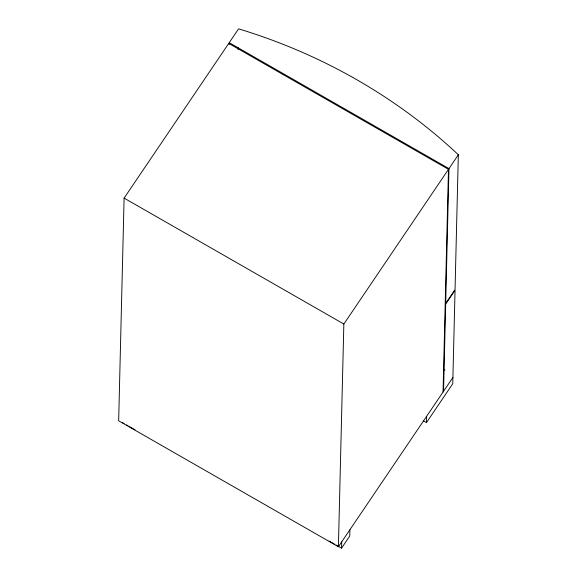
<?xml version="1.0" encoding="UTF-8"?>
<svg xmlns="http://www.w3.org/2000/svg" width="577" height="577" viewBox="0 0 577 577"><rect width="100%" height="100%" fill="white"/><g stroke="black" fill="none" stroke-linecap="round" stroke-linejoin="round"><path stroke-width="0.87" d="M443.042 392.05L448.48 169.342L228.737 43.419L124.105 198.113L118.66 420.828L338.403 546.744L452.916 377.452M229.184 44.487L229.228 42.691L238.597 28.85A543.599 499.264 1.4 0 1 458.34 154.766L455.044 289.56L445.682 303.401L448.978 168.614L458.34 154.766M238.092 49.521L238.135 47.718M338.403 546.744L343.849 324.036L448.48 169.342M336.095 545.02L341.555 548.15L341.707 541.861M349.922 529.715L349.77 536.004L341.555 548.15M423.417 420.842L426.482 422.595L426.634 416.305M443.554 391.293L445.682 304.108L455.044 290.267L452.757 383.741L426.482 422.595M229.228 42.691L448.978 168.614M124.105 198.113L343.849 324.036M122.591 422.681L124.149 423.568M126.486 424.91L128.051 425.804M129.609 426.699L135.061 429.829M329.085 541.002L334.537 544.133M443.663 368.963A543.599 499.264 1.4 0 1 444.997 370.16"/></g></svg>
